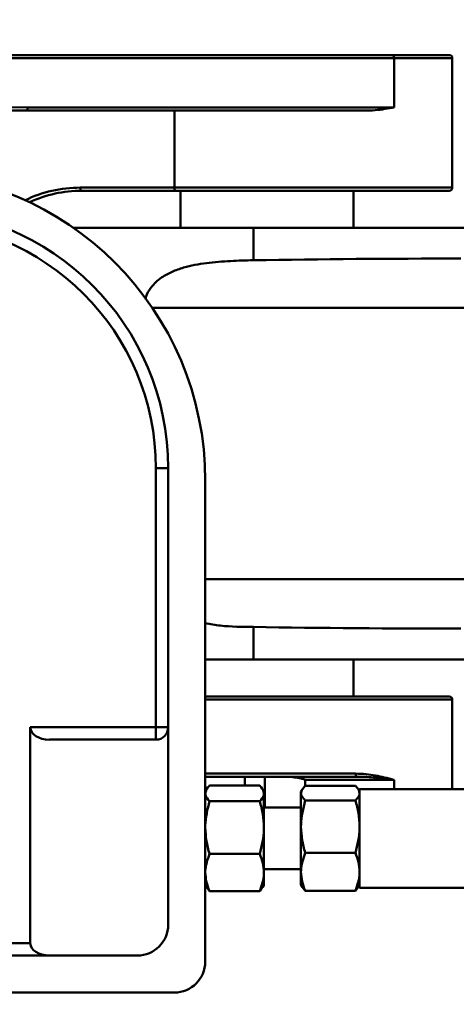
# Model space of a CAD drawing. Header units: millimetres. Extents: x 8 to 22425, y -1213 to 4973.
# Drawn here: x 1492.2 to 1562.9, y 916.9 to 1074.6 of the extents above; entities that cross this region are included whole.
import ezdxf

# ---------------------------------------------------------------- set-up
doc = ezdxf.new("R2010")
doc.units = ezdxf.units.MM
doc.header["$PDSIZE"] = -1
doc.styles.get("Standard").update_dxf_attribs({"font": 'hyswlongfangsong.ttf'})
doc.dimstyles.new('ISO-25', dxfattribs={"dimscale": 25, "dimtxt": 3.5, "dimasz": 1.6, "dimexe": 1.25, "dimexo": 0.625, "dimtad": 1, "dimdec": 0, "dimzin": 9, "dimdsep": 46, "dimtxsty": 'Standard', "dimcen": 2.5, "dimadec": 0, "dimazin": 2, "dimtfac": 1, "dimtdec": 0, "dimtofl": 0, "dimtmove": 0, "dimatfit": 3, "dimfxl": 1, "dimarcsym": 0})

# ---------------------------------------------------------------- blocks, each defined once
blk = doc.blocks.new('*D104')
at = {"color": 0, "lineweight": -2, "transparency": 16777216}
blk.add_line((1084.44, 1294.96), (808.66, 1351.99), dxfattribs=at)
at = {"color": 0, "transparency": 16777216}
blk.add_solid([(810.01, 1358.52), (807.31, 1345.46), (769.48, 1360.09)], dxfattribs=at)
at = {"layer": 'Defpoints', "color": 0, "transparency": 16777216}
for p in [(769.48, 1360.09), (2482.24, 1005.88)]:
    blk.add_point(p, dxfattribs=at)
at = {"color": 0, "transparency": 16777216, "insert": (978.16, 1377.57), "char_height": 87.5, "attachment_point": 5, "rotation": 348.3156}
blk.add_mtext('R1749', dxfattribs=at)
blk = doc.blocks.new('*D154')
at = {"color": 0, "lineweight": -2, "transparency": 16777216}
for p, q in [((1471.02, 1400.45), (1881.36, 1240.34)), ((2482.24, 943.38), (2482.24, 1068.38)), ((2419.74, 1005.88), (2544.74, 1005.88))]:
    blk.add_line(p, q, dxfattribs=at)
at = {"color": 0, "transparency": 16777216}
blk.add_solid([(1883.79, 1246.55), (1878.94, 1234.13), (1918.63, 1225.8)], dxfattribs=at)
at = {"layer": 'Defpoints', "color": 0, "transparency": 16777216}
for p in [(1918.63, 1225.8), (2482.24, 1005.88)]:
    blk.add_point(p, dxfattribs=at)
at = {"color": 0, "transparency": 16777216, "insert": (1584.17, 1420.04), "char_height": 87.5, "attachment_point": 5, "rotation": 338.6848}
blk.add_mtext('R605', dxfattribs=at)

msp = doc.modelspace()

# ---------------------------------------------------------------- linework, layer by layer
at = {"color": 161, "lineweight": 30, "true_color": 0x67adff}
for p, q in [((1444.04, 1068.88), (1552.46, 1068.88)), ((1552.81, 1068.38), (1444.38, 1068.38)), ((1552.46, 1068.88), (1561.74, 1068.88)), ((1552.81, 1068.38), (1552.81, 1060.38)), ((1562.24, 1068.38), (1552.81, 1068.38)), ((1562.24, 1047.38), (1562.24, 1068.38)), ((1493.17, 1059.88), (1444.04, 1060.29)), ((1444.38, 1060.79), (1493.51, 1060.38)), ((1493.51, 1060.38), (1552.81, 1060.38)), ((1482.24, 1059.88), (1493.16, 1059.88)), ((1548.49, 1059.88), (1493.16, 1059.88)), ((1517.24, 1047.38), (1517.24, 1059.88)), ((1501.99, 1047.38), (1517.24, 1047.38)), ((1517.49, 1046.88), (1502.24, 1046.88)), ((1517.24, 1047.38), (1562.24, 1047.38)), ((1561.74, 1046.88), (1517.49, 1046.88)), ((1518.24, 1046.88), (1518.24, 1040.88)), ((1546.24, 1040.88), (1546.24, 1046.88)), ((1500.86, 1040.88), (1530.03, 1040.88)), ((1530.03, 1035.61), (1530.03, 1040.88)), ((1530.03, 1040.88), (2310.54, 1040.88)), ((1513.67, 1027.88), (2586.32, 1027.88)), ((1516.24, 1001.88), (1514.24, 1001.88)), ((1514.24, 959.88), (1514.24, 1001.88)), ((1516.24, 959.88), (1516.24, 1001.88)), ((1522.24, 999.88), (1522.24, 921.88)), ((1522.24, 983.88), (2586.32, 983.88)), ((1530.03, 970.88), (1530.03, 976.15)), ((1522.24, 970.88), (1530.03, 970.88)), ((1530.03, 970.88), (2310.54, 970.88)), ((1546.24, 964.88), (1546.24, 970.88)), ((1522.24, 964.88), (1561.74, 964.88)), ((1562.24, 964.38), (1522.24, 964.38)), ((1562.24, 949.88), (1562.24, 964.38)), ((1493.91, 959.88), (1493.91, 924.88)), ((1493.91, 959.88), (1514.24, 959.88)), ((1514.24, 959.88), (1516.24, 959.88)), ((1514.24, 959.88), (1514.24, 957.88)), ((1516.24, 927.88), (1516.24, 959.88)), ((1496.99, 957.88), (1514.24, 957.88)), ((1522.24, 952.38), (1546.58, 952.38)), ((1528.67, 951.88), (1522.24, 951.88)), ((1528.67, 951.88), (1531.86, 951.88)), ((1528.67, 950.44), (1528.67, 951.88)), ((1535.15, 951.88), (1531.86, 951.88)), ((1531.86, 951.88), (1531.86, 946.88)), ((1535.15, 951.88), (1546.82, 951.88)), ((1538.43, 951.38), (1538.43, 950.4)), ((1552.81, 951.38), (1538.43, 951.38)), ((1552.81, 951.38), (1552.81, 949.88)), ((1522.44, 949.84), (1522.24, 949.5)), ((1531.06, 950.44), (1522.92, 950.44)), ((1531.74, 949.5), (1531.55, 949.84)), ((1537.91, 949.79), (1537.74, 949.5)), ((1546.56, 950.4), (1538.42, 950.4)), ((1547.24, 949.5), (1547.08, 949.79)), ((2192.24, 949.88), (1547.24, 949.88)), ((1547.24, 949.88), (1547.24, 933.88)), ((1531.74, 949.5), (1531.74, 949.18)), ((1531.74, 949.18), (1531.74, 943.63)), ((1537.74, 949.22), (1537.74, 949.5)), ((1537.74, 943.78), (1537.74, 949.22)), ((1531.06, 947.91), (1522.92, 947.91)), ((1537.74, 946.88), (1531.74, 946.88)), ((1546.56, 948.04), (1538.42, 948.04)), ((1531.74, 943.63), (1531.74, 936.33)), ((1537.74, 936.45), (1537.74, 943.78)), ((1531.06, 939.35), (1522.92, 939.35)), ((1546.56, 939.53), (1538.42, 939.53)), ((1531.74, 936.88), (1537.74, 936.88)), ((1531.74, 936.33), (1531.74, 934.27)), ((1537.74, 934.27), (1537.74, 936.45)), ((1522.24, 934.27), (1522.44, 933.93)), ((1531.55, 933.93), (1531.74, 934.27)), ((1537.74, 934.27), (1537.91, 933.98)), ((1537.98, 933.99), (1538.42, 933.37)), ((1546.56, 933.37), (1547, 933.99)), ((1547.08, 933.98), (1547.24, 934.27)), ((1522.51, 933.94), (1522.92, 933.32)), ((1531.06, 933.32), (1522.92, 933.32)), ((1531.06, 933.32), (1531.47, 933.94)), ((1546.56, 933.37), (1538.42, 933.37)), ((1547.24, 933.88), (2192.24, 933.88)), ((1456.32, 924.88), (1493.91, 924.88)), ((1448.46, 922.88), (1511.24, 922.88)), ((1517.24, 916.88), (1448.46, 916.88))]:
    msp.add_line(p, q, dxfattribs=at)
at = {"color": 161, "lineweight": 30, "true_color": 0x67adff, "flags": 128}
for points in [[(1502.24, 1046.88), (1502.19, 1046.89), (1502.15, 1046.92), (1502.1, 1046.97), (1502.06, 1047.03), (1502.03, 1047.1), (1502.01, 1047.19), (1502, 1047.28), (1501.99, 1047.38)], [(1517.49, 1046.88), (1517.44, 1046.89), (1517.4, 1046.92), (1517.35, 1046.97), (1517.31, 1047.03), (1517.28, 1047.1), (1517.26, 1047.19), (1517.25, 1047.28), (1517.24, 1047.38)], [(1546.58, 952.38), (1546.59, 952.28), (1546.6, 952.19), (1546.62, 952.1), (1546.65, 952.03), (1546.69, 951.97), (1546.73, 951.92), (1546.78, 951.89), (1546.82, 951.88)]]:
    msp.add_lwpolyline(points, dxfattribs=at)
at = {"color": 161, "lineweight": 30, "true_color": 0x67adff}
for centre, radius, start, end in [((1552.37, 1068.45), 0.444, 351.4141, 77.4443), ((1561.74, 1068.38), 0.5, 0, 90), ((1472.24, 999.88), 50, 0, 90), ((1561.74, 1047.38), 0.5, 270, 0), ((1474.24, 1001.88), 42, 0, 90), ((1474.24, 1001.88), 40, 0, 90), ((1561.74, 964.38), 0.5, 0, 90), ((1514.24, 959.88), 2, 270, 0), ((1511.24, 927.88), 5, 270, 0), ((1517.24, 921.88), 5, 270, 0)]:
    msp.add_arc(centre, radius, start, end, dxfattribs=at)
for centre, major_axis, ratio, start_param, end_param in [((1493.17, 1060.38), (0.002, 0.5), 0.68546, 3.150762, 4.715205), ((1432.3, 1060.38), (60.86, -0.5), 0.000098, 6.271201, 6.277555), ((1501.99, 1026.88), (20.5, 0), 0.999995, 1.570796, 2.02113), ((1502.24, 1026.88), (20, 0), 0.999995, 1.570796, 2.007542), ((1563.61, 1027.88), (129.9, 0), 0.061585, 1.570796, 1.832275), ((1563.61, 983.88), (129.9, 0), 0.061585, 4.45091, 4.712389), ((1496.99, 959.88), (3.08, 0), 0.649408, 3.141593, 4.712389), ((1496.99, 924.88), (3.08, 0), 0.649408, 3.141593, 4.712389)]:
    msp.add_ellipse(centre, major_axis=major_axis, ratio=ratio, start_param=start_param, end_param=end_param, dxfattribs=at)
for points, knots in [([(1552.81, 1060.38), (1552.8, 1060.38), (1552.68, 1060.36), (1551.59, 1060.17), (1550.17, 1059.92), (1548.77, 1059.89), (1548.49, 1059.88)], [0, 0, 0, 0, 0.006285, 0.089483, 0.818316, 1, 1, 1, 1]), ([(1512.57, 1029.22), (1512.59, 1029.36), (1512.69, 1030.09), (1513.55, 1031.42), (1514.99, 1032.8), (1516.85, 1033.79), (1519.25, 1034.63), (1522.42, 1035.21), (1526.23, 1035.51), (1528.79, 1035.58), (1530.03, 1035.61)], [0, 0, 0, 0, 0.020494, 0.106311, 0.230646, 0.333213, 0.436025, 0.628331, 0.821036, 1, 1, 1, 1]), ([(1530.03, 976.15), (1528.23, 976.17), (1525.56, 976.18), (1523.05, 976.6), (1522.24, 976.74)], [0, 0, 0, 0, 0.676163, 1, 1, 1, 1]), ([(1538.43, 951.38), (1538.43, 951.38), (1538.43, 951.39), (1538.43, 951.39), (1538.41, 951.41), (1538.36, 951.44), (1538.14, 951.5), (1537.25, 951.69), (1536.2, 951.86), (1535.29, 951.88), (1535.15, 951.88)], [0, 0, 0, 0, 0.001135, 0.002646, 0.005485, 0.015921, 0.057281, 0.222038, 0.882575, 1, 1, 1, 1]), ([(1546.58, 952.38), (1547.15, 952.36), (1548.79, 952.29), (1550.86, 951.86), (1552.29, 951.51), (1552.8, 951.38), (1552.81, 951.38)], [0, 0, 0, 0, 0.253556, 0.725925, 0.995554, 1, 1, 1, 1]), ([(1552.81, 951.38), (1552.8, 951.38), (1552.28, 951.45), (1550.85, 951.62), (1548.86, 951.83), (1547.35, 951.87), (1546.82, 951.88)], [0, 0, 0, 0, 0.0044868, 0.2747546, 0.7476658, 1, 1, 1, 1]), ([(1522.24, 949.18), (1522.33, 949.51), (1522.44, 949.94), (1522.84, 950.35), (1522.92, 950.44)], [0, 0, 0, 0, 0.784895, 1, 1, 1, 1]), ([(1531.06, 950.44), (1531.15, 950.35), (1531.55, 949.94), (1531.66, 949.51), (1531.74, 949.18)], [0, 0, 0, 0, 0.215108, 1, 1, 1, 1]), ([(1537.74, 949.22), (1537.83, 949.53), (1537.94, 949.93), (1538.34, 950.32), (1538.42, 950.4)], [0, 0, 0, 0, 0.784891, 1, 1, 1, 1]), ([(1546.56, 950.4), (1546.65, 950.32), (1547.05, 949.93), (1547.16, 949.53), (1547.24, 949.22)], [0, 0, 0, 0, 0.215106, 1, 1, 1, 1]), ([(1522.92, 947.91), (1522.65, 948.23), (1522.28, 948.65), (1522.25, 949.08), (1522.24, 949.18)], [0, 0, 0, 0, 0.764919, 1, 1, 1, 1]), ([(1531.74, 949.18), (1531.73, 949.08), (1531.7, 948.65), (1531.34, 948.23), (1531.06, 947.91)], [0, 0, 0, 0, 0.235081, 1, 1, 1, 1]), ([(1538.42, 948.04), (1538.15, 948.34), (1537.78, 948.73), (1537.75, 949.13), (1537.74, 949.22)], [0, 0, 0, 0, 0.764937, 1, 1, 1, 1]), ([(1547.24, 949.22), (1547.23, 949.13), (1547.2, 948.73), (1546.84, 948.34), (1546.56, 948.04)], [0, 0, 0, 0, 0.235063, 1, 1, 1, 1]), ([(1522.24, 943.63), (1522.24, 943.73), (1522.25, 945.17), (1522.6, 946.59), (1522.92, 947.91)], [0, 0, 0, 0, 0.070222, 1, 1, 1, 1]), ([(1531.06, 947.91), (1531.25, 947.21), (1531.64, 945.81), (1531.71, 944.36), (1531.74, 943.63)], [0, 0, 0, 0, 0.495457, 1, 1, 1, 1]), ([(1537.74, 943.78), (1537.74, 943.89), (1537.75, 945.32), (1538.1, 946.73), (1538.42, 948.04)], [0, 0, 0, 0, 0.070222, 1, 1, 1, 1]), ([(1546.56, 948.04), (1546.75, 947.35), (1547.14, 945.96), (1547.21, 944.51), (1547.24, 943.78)], [0, 0, 0, 0, 0.495458, 1, 1, 1, 1]), ([(1522.92, 939.35), (1522.73, 940.04), (1522.35, 941.45), (1522.28, 942.9), (1522.24, 943.63)], [0, 0, 0, 0, 0.49546, 1, 1, 1, 1]), ([(1531.74, 943.63), (1531.74, 943.53), (1531.73, 942.08), (1531.38, 940.66), (1531.06, 939.35)], [0, 0, 0, 0, 0.07022, 1, 1, 1, 1]), ([(1538.42, 939.53), (1538.23, 940.22), (1537.85, 941.61), (1537.78, 943.06), (1537.74, 943.78)], [0, 0, 0, 0, 0.49546, 1, 1, 1, 1]), ([(1547.24, 943.78), (1547.24, 943.68), (1547.23, 942.25), (1546.88, 940.84), (1546.56, 939.53)], [0, 0, 0, 0, 0.070221, 1, 1, 1, 1]), ([(1522.24, 936.33), (1522.24, 936.41), (1522.25, 937.42), (1522.6, 938.42), (1522.92, 939.35)], [0, 0, 0, 0, 0.070228, 1, 1, 1, 1]), ([(1531.06, 939.35), (1531.25, 938.86), (1531.64, 937.87), (1531.71, 936.85), (1531.74, 936.33)], [0, 0, 0, 0, 0.495452, 1, 1, 1, 1]), ([(1537.74, 936.45), (1537.74, 936.52), (1537.75, 937.56), (1538.1, 938.58), (1538.42, 939.53)], [0, 0, 0, 0, 0.070219, 1, 1, 1, 1]), ([(1546.56, 939.53), (1546.75, 939.03), (1547.14, 938.02), (1547.21, 936.97), (1547.24, 936.45)], [0, 0, 0, 0, 0.495453, 1, 1, 1, 1]), ([(1522.92, 933.32), (1522.73, 933.81), (1522.35, 934.8), (1522.28, 935.82), (1522.24, 936.33)], [0, 0, 0, 0, 0.49546, 1, 1, 1, 1]), ([(1531.74, 936.33), (1531.74, 936.26), (1531.73, 935.25), (1531.38, 934.25), (1531.06, 933.32)], [0, 0, 0, 0, 0.070211, 1, 1, 1, 1]), ([(1538.42, 933.37), (1538.23, 933.87), (1537.85, 934.88), (1537.78, 935.92), (1537.74, 936.45)], [0, 0, 0, 0, 0.495462, 1, 1, 1, 1]), ([(1547.24, 936.45), (1547.24, 936.37), (1547.23, 935.33), (1546.88, 934.31), (1546.56, 933.37)], [0, 0, 0, 0, 0.07022, 1, 1, 1, 1])]:
    msp.add_open_spline(points, degree=3, knots=knots, dxfattribs=at)

# ---------------------------------------------------------------- dimensions: what is measured, and where the dimension line sits
for mpoint, picture, middle in [((1918.63, 1225.8), '*D154', (1562.58, 1364.72)), ((769.48, 1360.09), '*D104', (966.13, 1319.42))]:
    dim = msp.add_radius_dim(center=(2482.24, 1005.88), mpoint=mpoint, dimstyle='ISO-25')
    dim.commit()
    dim.dimension.update_dxf_attribs({"geometry": picture, "text_midpoint": middle, "dimtype": 164})

doc.saveas('drawing.dxf')
